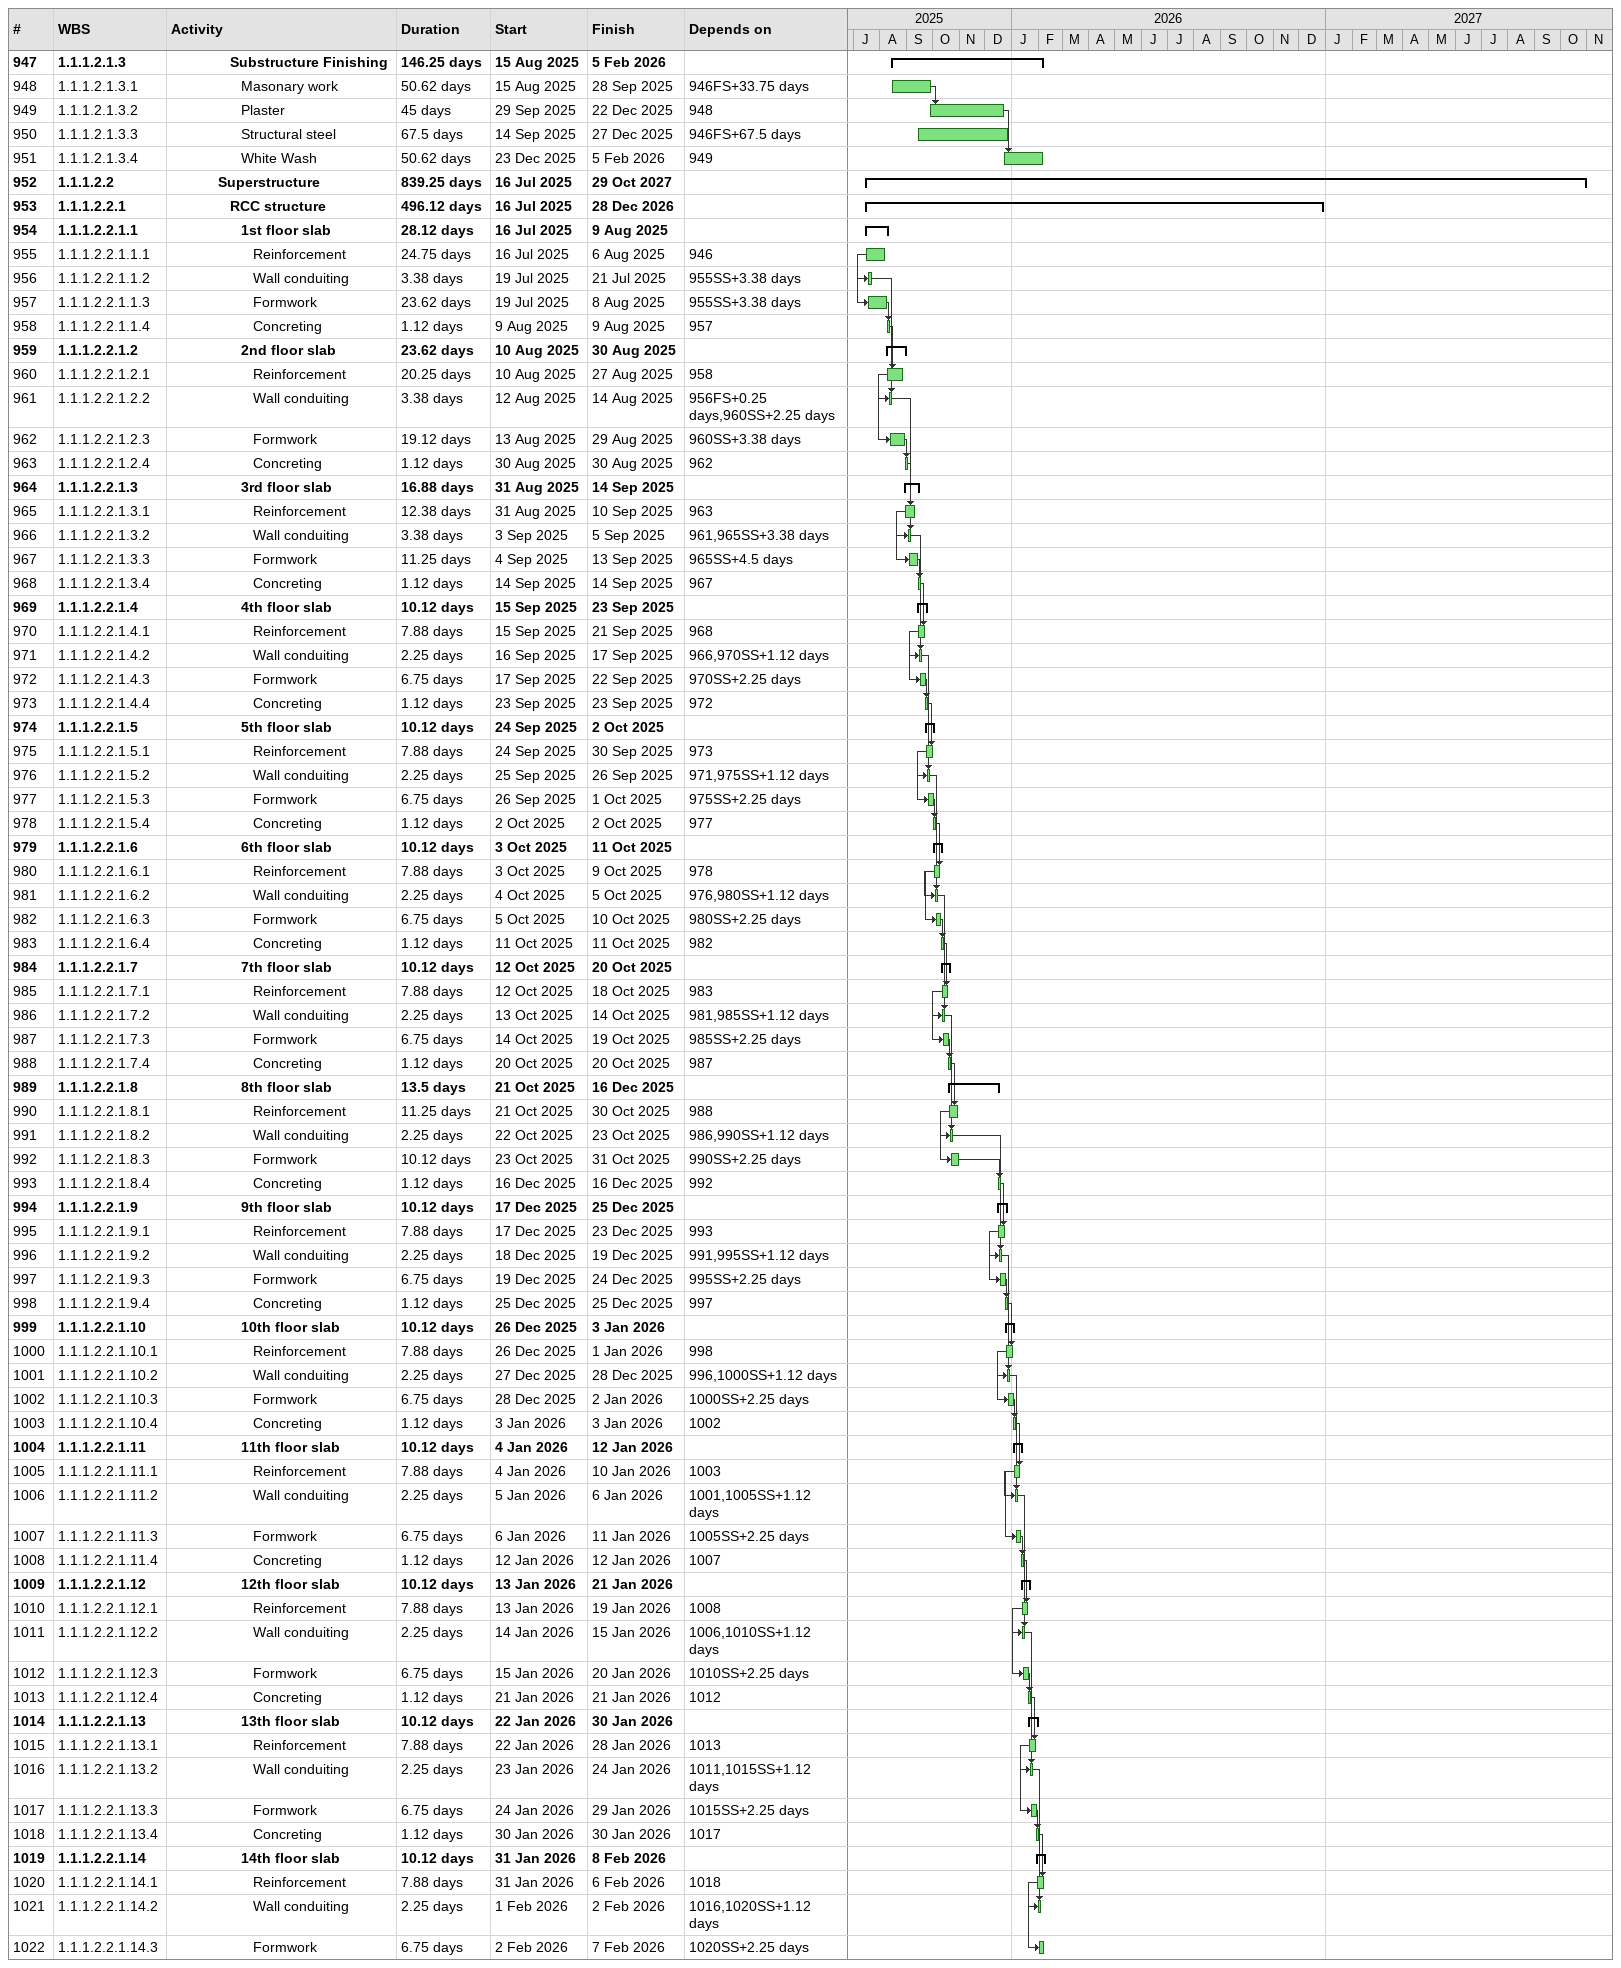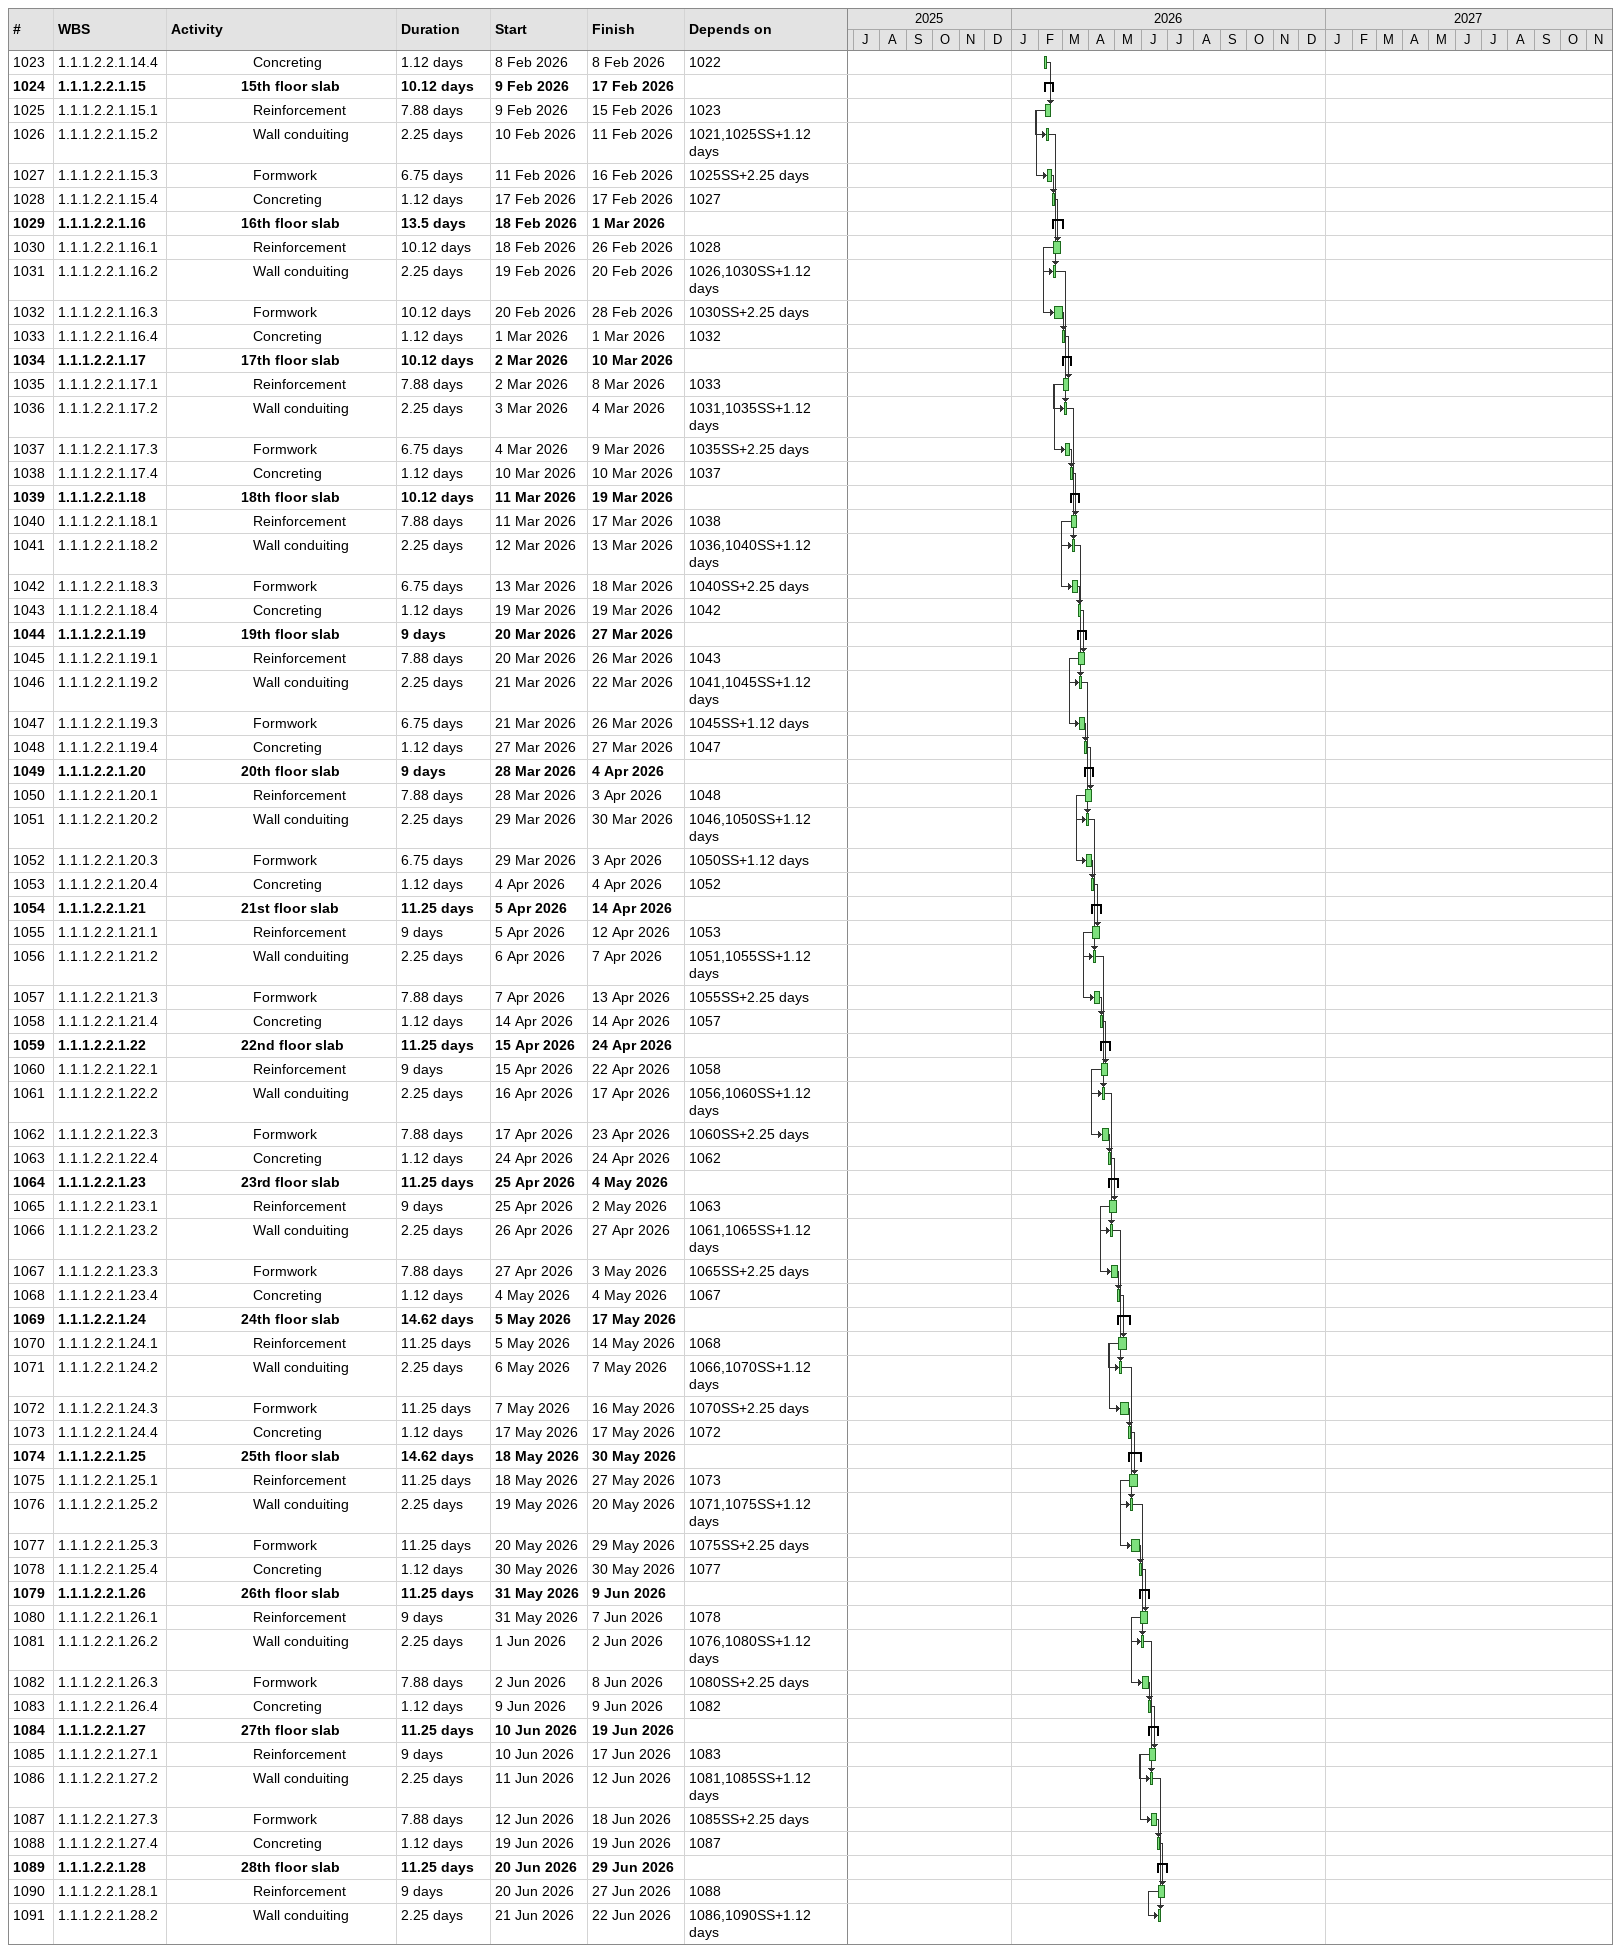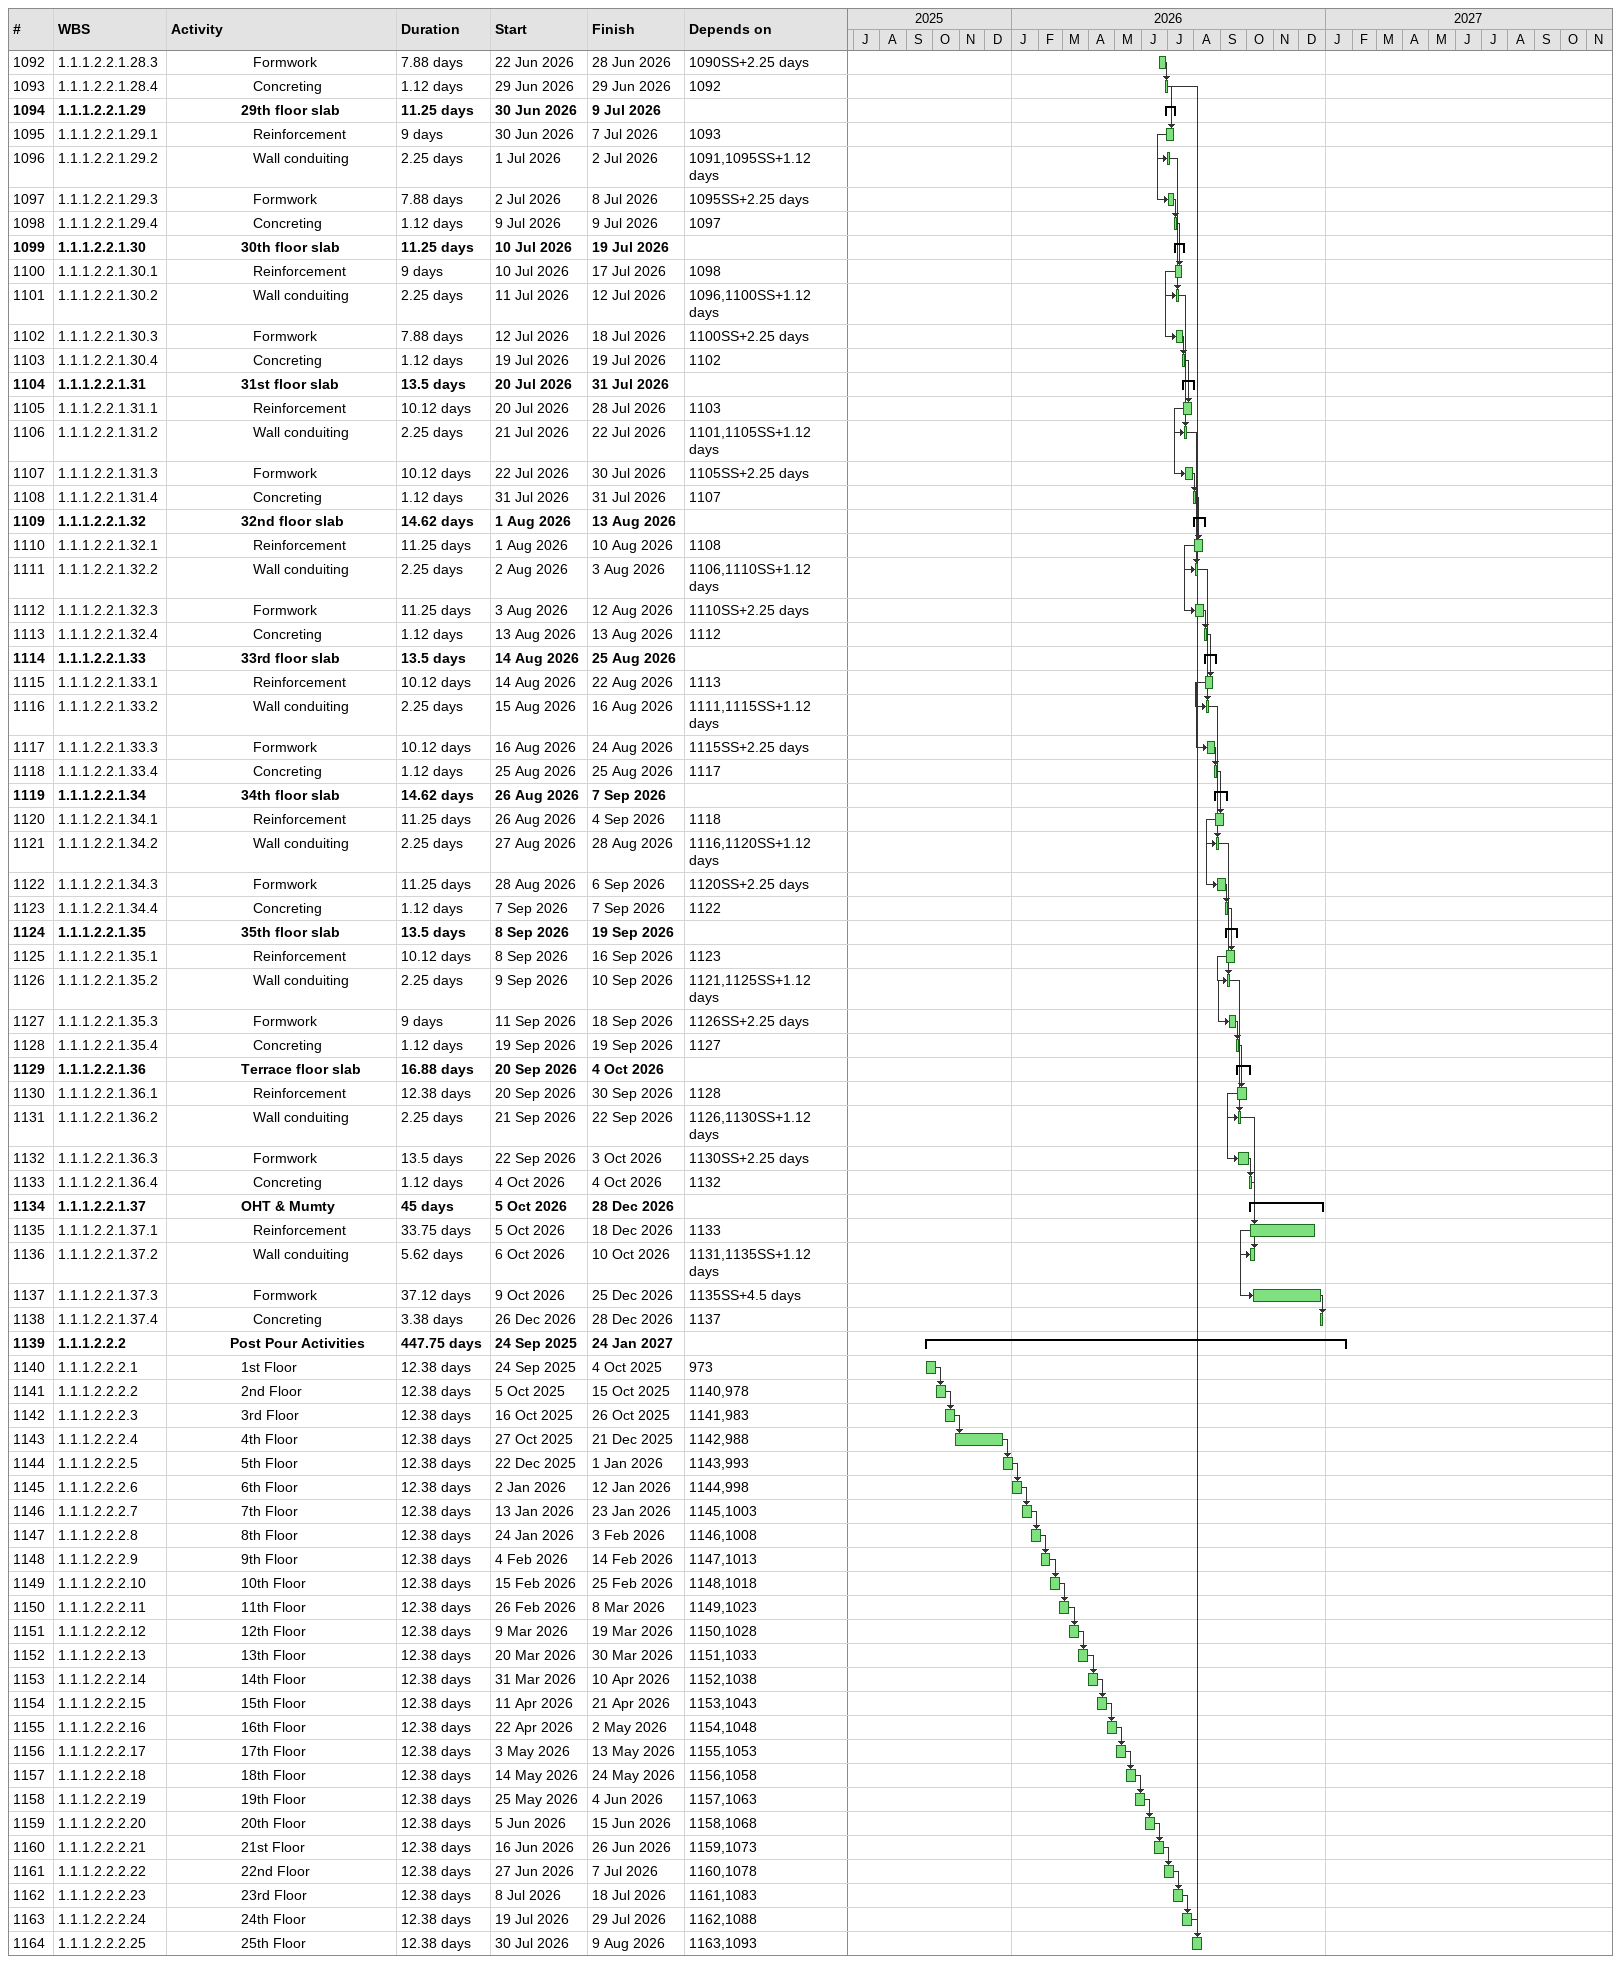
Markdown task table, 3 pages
| ID | WBS | Task | Duration | Start | Finish | Predecessors |
|---|---|---|---|---|---|---|
| 947 | 1.1.1.2.1.3 | **Substructure Finishing** | 146.25d | 2025-08-15 | 2026-02-05 |  |
| 948 | 1.1.1.2.1.3.1 | Masonary work | 50.62d | 2025-08-15 | 2025-09-28 | 946FS+33.75d |
| 949 | 1.1.1.2.1.3.2 | Plaster | 45d | 2025-09-29 | 2025-12-22 | 948 |
| 950 | 1.1.1.2.1.3.3 | Structural steel | 67.5d | 2025-09-14 | 2025-12-27 | 946FS+67.5d |
| 951 | 1.1.1.2.1.3.4 | White Wash | 50.62d | 2025-12-23 | 2026-02-05 | 949 |
| 952 | 1.1.1.2.2 | **Superstructure** | 839.25d | 2025-07-16 | 2027-10-29 |  |
| 953 | 1.1.1.2.2.1 | **RCC structure** | 496.12d | 2025-07-16 | 2026-12-28 |  |
| 954 | 1.1.1.2.2.1.1 | **1st floor slab** | 28.12d | 2025-07-16 | 2025-08-09 |  |
| 955 | 1.1.1.2.2.1.1.1 | Reinforcement | 24.75d | 2025-07-16 | 2025-08-06 | 946 |
| 956 | 1.1.1.2.2.1.1.2 | Wall conduiting | 3.38d | 2025-07-19 | 2025-07-21 | 955SS+3.38d |
| 957 | 1.1.1.2.2.1.1.3 | Formwork | 23.62d | 2025-07-19 | 2025-08-08 | 955SS+3.38d |
| 958 | 1.1.1.2.2.1.1.4 | Concreting | 1.12d | 2025-08-09 | 2025-08-09 | 957 |
| 959 | 1.1.1.2.2.1.2 | **2nd floor slab** | 23.62d | 2025-08-10 | 2025-08-30 |  |
| 960 | 1.1.1.2.2.1.2.1 | Reinforcement | 20.25d | 2025-08-10 | 2025-08-27 | 958 |
| 961 | 1.1.1.2.2.1.2.2 | Wall conduiting | 3.38d | 2025-08-12 | 2025-08-14 | 956FS+0.25d, 960SS+2.25d |
| 962 | 1.1.1.2.2.1.2.3 | Formwork | 19.12d | 2025-08-13 | 2025-08-29 | 960SS+3.38d |
| 963 | 1.1.1.2.2.1.2.4 | Concreting | 1.12d | 2025-08-30 | 2025-08-30 | 962 |
| 964 | 1.1.1.2.2.1.3 | **3rd floor slab** | 16.88d | 2025-08-31 | 2025-09-14 |  |
| 965 | 1.1.1.2.2.1.3.1 | Reinforcement | 12.38d | 2025-08-31 | 2025-09-10 | 963 |
| 966 | 1.1.1.2.2.1.3.2 | Wall conduiting | 3.38d | 2025-09-03 | 2025-09-05 | 961, 965SS+3.38d |
| 967 | 1.1.1.2.2.1.3.3 | Formwork | 11.25d | 2025-09-04 | 2025-09-13 | 965SS+4.5d |
| 968 | 1.1.1.2.2.1.3.4 | Concreting | 1.12d | 2025-09-14 | 2025-09-14 | 967 |
| 969 | 1.1.1.2.2.1.4 | **4th floor slab** | 10.12d | 2025-09-15 | 2025-09-23 |  |
| 970 | 1.1.1.2.2.1.4.1 | Reinforcement | 7.88d | 2025-09-15 | 2025-09-21 | 968 |
| 971 | 1.1.1.2.2.1.4.2 | Wall conduiting | 2.25d | 2025-09-16 | 2025-09-17 | 966, 970SS+1.12d |
| 972 | 1.1.1.2.2.1.4.3 | Formwork | 6.75d | 2025-09-17 | 2025-09-22 | 970SS+2.25d |
| 973 | 1.1.1.2.2.1.4.4 | Concreting | 1.12d | 2025-09-23 | 2025-09-23 | 972 |
| 974 | 1.1.1.2.2.1.5 | **5th floor slab** | 10.12d | 2025-09-24 | 2025-10-02 |  |
| 975 | 1.1.1.2.2.1.5.1 | Reinforcement | 7.88d | 2025-09-24 | 2025-09-30 | 973 |
| 976 | 1.1.1.2.2.1.5.2 | Wall conduiting | 2.25d | 2025-09-25 | 2025-09-26 | 971, 975SS+1.12d |
| 977 | 1.1.1.2.2.1.5.3 | Formwork | 6.75d | 2025-09-26 | 2025-10-01 | 975SS+2.25d |
| 978 | 1.1.1.2.2.1.5.4 | Concreting | 1.12d | 2025-10-02 | 2025-10-02 | 977 |
| 979 | 1.1.1.2.2.1.6 | **6th floor slab** | 10.12d | 2025-10-03 | 2025-10-11 |  |
| 980 | 1.1.1.2.2.1.6.1 | Reinforcement | 7.88d | 2025-10-03 | 2025-10-09 | 978 |
| 981 | 1.1.1.2.2.1.6.2 | Wall conduiting | 2.25d | 2025-10-04 | 2025-10-05 | 976, 980SS+1.12d |
| 982 | 1.1.1.2.2.1.6.3 | Formwork | 6.75d | 2025-10-05 | 2025-10-10 | 980SS+2.25d |
| 983 | 1.1.1.2.2.1.6.4 | Concreting | 1.12d | 2025-10-11 | 2025-10-11 | 982 |
| 984 | 1.1.1.2.2.1.7 | **7th floor slab** | 10.12d | 2025-10-12 | 2025-10-20 |  |
| 985 | 1.1.1.2.2.1.7.1 | Reinforcement | 7.88d | 2025-10-12 | 2025-10-18 | 983 |
| 986 | 1.1.1.2.2.1.7.2 | Wall conduiting | 2.25d | 2025-10-13 | 2025-10-14 | 981, 985SS+1.12d |
| 987 | 1.1.1.2.2.1.7.3 | Formwork | 6.75d | 2025-10-14 | 2025-10-19 | 985SS+2.25d |
| 988 | 1.1.1.2.2.1.7.4 | Concreting | 1.12d | 2025-10-20 | 2025-10-20 | 987 |
| 989 | 1.1.1.2.2.1.8 | **8th floor slab** | 13.5d | 2025-10-21 | 2025-12-16 |  |
| 990 | 1.1.1.2.2.1.8.1 | Reinforcement | 11.25d | 2025-10-21 | 2025-10-30 | 988 |
| 991 | 1.1.1.2.2.1.8.2 | Wall conduiting | 2.25d | 2025-10-22 | 2025-10-23 | 986, 990SS+1.12d |
| 992 | 1.1.1.2.2.1.8.3 | Formwork | 10.12d | 2025-10-23 | 2025-10-31 | 990SS+2.25d |
| 993 | 1.1.1.2.2.1.8.4 | Concreting | 1.12d | 2025-12-16 | 2025-12-16 | 992 |
| 994 | 1.1.1.2.2.1.9 | **9th floor slab** | 10.12d | 2025-12-17 | 2025-12-25 |  |
| 995 | 1.1.1.2.2.1.9.1 | Reinforcement | 7.88d | 2025-12-17 | 2025-12-23 | 993 |
| 996 | 1.1.1.2.2.1.9.2 | Wall conduiting | 2.25d | 2025-12-18 | 2025-12-19 | 991, 995SS+1.12d |
| 997 | 1.1.1.2.2.1.9.3 | Formwork | 6.75d | 2025-12-19 | 2025-12-24 | 995SS+2.25d |
| 998 | 1.1.1.2.2.1.9.4 | Concreting | 1.12d | 2025-12-25 | 2025-12-25 | 997 |
| 999 | 1.1.1.2.2.1.10 | **10th floor slab** | 10.12d | 2025-12-26 | 2026-01-03 |  |
| 1000 | 1.1.1.2.2.1.10.1 | Reinforcement | 7.88d | 2025-12-26 | 2026-01-01 | 998 |
| 1001 | 1.1.1.2.2.1.10.2 | Wall conduiting | 2.25d | 2025-12-27 | 2025-12-28 | 996, 1000SS+1.12d |
| 1002 | 1.1.1.2.2.1.10.3 | Formwork | 6.75d | 2025-12-28 | 2026-01-02 | 1000SS+2.25d |
| 1003 | 1.1.1.2.2.1.10.4 | Concreting | 1.12d | 2026-01-03 | 2026-01-03 | 1002 |
| 1004 | 1.1.1.2.2.1.11 | **11th floor slab** | 10.12d | 2026-01-04 | 2026-01-12 |  |
| 1005 | 1.1.1.2.2.1.11.1 | Reinforcement | 7.88d | 2026-01-04 | 2026-01-10 | 1003 |
| 1006 | 1.1.1.2.2.1.11.2 | Wall conduiting | 2.25d | 2026-01-05 | 2026-01-06 | 1001, 1005SS+1.12d |
| 1007 | 1.1.1.2.2.1.11.3 | Formwork | 6.75d | 2026-01-06 | 2026-01-11 | 1005SS+2.25d |
| 1008 | 1.1.1.2.2.1.11.4 | Concreting | 1.12d | 2026-01-12 | 2026-01-12 | 1007 |
| 1009 | 1.1.1.2.2.1.12 | **12th floor slab** | 10.12d | 2026-01-13 | 2026-01-21 |  |
| 1010 | 1.1.1.2.2.1.12.1 | Reinforcement | 7.88d | 2026-01-13 | 2026-01-19 | 1008 |
| 1011 | 1.1.1.2.2.1.12.2 | Wall conduiting | 2.25d | 2026-01-14 | 2026-01-15 | 1006, 1010SS+1.12d |
| 1012 | 1.1.1.2.2.1.12.3 | Formwork | 6.75d | 2026-01-15 | 2026-01-20 | 1010SS+2.25d |
| 1013 | 1.1.1.2.2.1.12.4 | Concreting | 1.12d | 2026-01-21 | 2026-01-21 | 1012 |
| 1014 | 1.1.1.2.2.1.13 | **13th floor slab** | 10.12d | 2026-01-22 | 2026-01-30 |  |
| 1015 | 1.1.1.2.2.1.13.1 | Reinforcement | 7.88d | 2026-01-22 | 2026-01-28 | 1013 |
| 1016 | 1.1.1.2.2.1.13.2 | Wall conduiting | 2.25d | 2026-01-23 | 2026-01-24 | 1011, 1015SS+1.12d |
| 1017 | 1.1.1.2.2.1.13.3 | Formwork | 6.75d | 2026-01-24 | 2026-01-29 | 1015SS+2.25d |
| 1018 | 1.1.1.2.2.1.13.4 | Concreting | 1.12d | 2026-01-30 | 2026-01-30 | 1017 |
| 1019 | 1.1.1.2.2.1.14 | **14th floor slab** | 10.12d | 2026-01-31 | 2026-02-08 |  |
| 1020 | 1.1.1.2.2.1.14.1 | Reinforcement | 7.88d | 2026-01-31 | 2026-02-06 | 1018 |
| 1021 | 1.1.1.2.2.1.14.2 | Wall conduiting | 2.25d | 2026-02-01 | 2026-02-02 | 1016, 1020SS+1.12d |
| 1022 | 1.1.1.2.2.1.14.3 | Formwork | 6.75d | 2026-02-02 | 2026-02-07 | 1020SS+2.25d |
| 1023 | 1.1.1.2.2.1.14.4 | Concreting | 1.12d | 2026-02-08 | 2026-02-08 | 1022 |
| 1024 | 1.1.1.2.2.1.15 | **15th floor slab** | 10.12d | 2026-02-09 | 2026-02-17 |  |
| 1025 | 1.1.1.2.2.1.15.1 | Reinforcement | 7.88d | 2026-02-09 | 2026-02-15 | 1023 |
| 1026 | 1.1.1.2.2.1.15.2 | Wall conduiting | 2.25d | 2026-02-10 | 2026-02-11 | 1021, 1025SS+1.12d |
| 1027 | 1.1.1.2.2.1.15.3 | Formwork | 6.75d | 2026-02-11 | 2026-02-16 | 1025SS+2.25d |
| 1028 | 1.1.1.2.2.1.15.4 | Concreting | 1.12d | 2026-02-17 | 2026-02-17 | 1027 |
| 1029 | 1.1.1.2.2.1.16 | **16th floor slab** | 13.5d | 2026-02-18 | 2026-03-01 |  |
| 1030 | 1.1.1.2.2.1.16.1 | Reinforcement | 10.12d | 2026-02-18 | 2026-02-26 | 1028 |
| 1031 | 1.1.1.2.2.1.16.2 | Wall conduiting | 2.25d | 2026-02-19 | 2026-02-20 | 1026, 1030SS+1.12d |
| 1032 | 1.1.1.2.2.1.16.3 | Formwork | 10.12d | 2026-02-20 | 2026-02-28 | 1030SS+2.25d |
| 1033 | 1.1.1.2.2.1.16.4 | Concreting | 1.12d | 2026-03-01 | 2026-03-01 | 1032 |
| 1034 | 1.1.1.2.2.1.17 | **17th floor slab** | 10.12d | 2026-03-02 | 2026-03-10 |  |
| 1035 | 1.1.1.2.2.1.17.1 | Reinforcement | 7.88d | 2026-03-02 | 2026-03-08 | 1033 |
| 1036 | 1.1.1.2.2.1.17.2 | Wall conduiting | 2.25d | 2026-03-03 | 2026-03-04 | 1031, 1035SS+1.12d |
| 1037 | 1.1.1.2.2.1.17.3 | Formwork | 6.75d | 2026-03-04 | 2026-03-09 | 1035SS+2.25d |
| 1038 | 1.1.1.2.2.1.17.4 | Concreting | 1.12d | 2026-03-10 | 2026-03-10 | 1037 |
| 1039 | 1.1.1.2.2.1.18 | **18th floor slab** | 10.12d | 2026-03-11 | 2026-03-19 |  |
| 1040 | 1.1.1.2.2.1.18.1 | Reinforcement | 7.88d | 2026-03-11 | 2026-03-17 | 1038 |
| 1041 | 1.1.1.2.2.1.18.2 | Wall conduiting | 2.25d | 2026-03-12 | 2026-03-13 | 1036, 1040SS+1.12d |
| 1042 | 1.1.1.2.2.1.18.3 | Formwork | 6.75d | 2026-03-13 | 2026-03-18 | 1040SS+2.25d |
| 1043 | 1.1.1.2.2.1.18.4 | Concreting | 1.12d | 2026-03-19 | 2026-03-19 | 1042 |
| 1044 | 1.1.1.2.2.1.19 | **19th floor slab** | 9d | 2026-03-20 | 2026-03-27 |  |
| 1045 | 1.1.1.2.2.1.19.1 | Reinforcement | 7.88d | 2026-03-20 | 2026-03-26 | 1043 |
| 1046 | 1.1.1.2.2.1.19.2 | Wall conduiting | 2.25d | 2026-03-21 | 2026-03-22 | 1041, 1045SS+1.12d |
| 1047 | 1.1.1.2.2.1.19.3 | Formwork | 6.75d | 2026-03-21 | 2026-03-26 | 1045SS+1.12d |
| 1048 | 1.1.1.2.2.1.19.4 | Concreting | 1.12d | 2026-03-27 | 2026-03-27 | 1047 |
| 1049 | 1.1.1.2.2.1.20 | **20th floor slab** | 9d | 2026-03-28 | 2026-04-04 |  |
| 1050 | 1.1.1.2.2.1.20.1 | Reinforcement | 7.88d | 2026-03-28 | 2026-04-03 | 1048 |
| 1051 | 1.1.1.2.2.1.20.2 | Wall conduiting | 2.25d | 2026-03-29 | 2026-03-30 | 1046, 1050SS+1.12d |
| 1052 | 1.1.1.2.2.1.20.3 | Formwork | 6.75d | 2026-03-29 | 2026-04-03 | 1050SS+1.12d |
| 1053 | 1.1.1.2.2.1.20.4 | Concreting | 1.12d | 2026-04-04 | 2026-04-04 | 1052 |
| 1054 | 1.1.1.2.2.1.21 | **21st floor slab** | 11.25d | 2026-04-05 | 2026-04-14 |  |
| 1055 | 1.1.1.2.2.1.21.1 | Reinforcement | 9d | 2026-04-05 | 2026-04-12 | 1053 |
| 1056 | 1.1.1.2.2.1.21.2 | Wall conduiting | 2.25d | 2026-04-06 | 2026-04-07 | 1051, 1055SS+1.12d |
| 1057 | 1.1.1.2.2.1.21.3 | Formwork | 7.88d | 2026-04-07 | 2026-04-13 | 1055SS+2.25d |
| 1058 | 1.1.1.2.2.1.21.4 | Concreting | 1.12d | 2026-04-14 | 2026-04-14 | 1057 |
| 1059 | 1.1.1.2.2.1.22 | **22nd floor slab** | 11.25d | 2026-04-15 | 2026-04-24 |  |
| 1060 | 1.1.1.2.2.1.22.1 | Reinforcement | 9d | 2026-04-15 | 2026-04-22 | 1058 |
| 1061 | 1.1.1.2.2.1.22.2 | Wall conduiting | 2.25d | 2026-04-16 | 2026-04-17 | 1056, 1060SS+1.12d |
| 1062 | 1.1.1.2.2.1.22.3 | Formwork | 7.88d | 2026-04-17 | 2026-04-23 | 1060SS+2.25d |
| 1063 | 1.1.1.2.2.1.22.4 | Concreting | 1.12d | 2026-04-24 | 2026-04-24 | 1062 |
| 1064 | 1.1.1.2.2.1.23 | **23rd floor slab** | 11.25d | 2026-04-25 | 2026-05-04 |  |
| 1065 | 1.1.1.2.2.1.23.1 | Reinforcement | 9d | 2026-04-25 | 2026-05-02 | 1063 |
| 1066 | 1.1.1.2.2.1.23.2 | Wall conduiting | 2.25d | 2026-04-26 | 2026-04-27 | 1061, 1065SS+1.12d |
| 1067 | 1.1.1.2.2.1.23.3 | Formwork | 7.88d | 2026-04-27 | 2026-05-03 | 1065SS+2.25d |
| 1068 | 1.1.1.2.2.1.23.4 | Concreting | 1.12d | 2026-05-04 | 2026-05-04 | 1067 |
| 1069 | 1.1.1.2.2.1.24 | **24th floor slab** | 14.62d | 2026-05-05 | 2026-05-17 |  |
| 1070 | 1.1.1.2.2.1.24.1 | Reinforcement | 11.25d | 2026-05-05 | 2026-05-14 | 1068 |
| 1071 | 1.1.1.2.2.1.24.2 | Wall conduiting | 2.25d | 2026-05-06 | 2026-05-07 | 1066, 1070SS+1.12d |
| 1072 | 1.1.1.2.2.1.24.3 | Formwork | 11.25d | 2026-05-07 | 2026-05-16 | 1070SS+2.25d |
| 1073 | 1.1.1.2.2.1.24.4 | Concreting | 1.12d | 2026-05-17 | 2026-05-17 | 1072 |
| 1074 | 1.1.1.2.2.1.25 | **25th floor slab** | 14.62d | 2026-05-18 | 2026-05-30 |  |
| 1075 | 1.1.1.2.2.1.25.1 | Reinforcement | 11.25d | 2026-05-18 | 2026-05-27 | 1073 |
| 1076 | 1.1.1.2.2.1.25.2 | Wall conduiting | 2.25d | 2026-05-19 | 2026-05-20 | 1071, 1075SS+1.12d |
| 1077 | 1.1.1.2.2.1.25.3 | Formwork | 11.25d | 2026-05-20 | 2026-05-29 | 1075SS+2.25d |
| 1078 | 1.1.1.2.2.1.25.4 | Concreting | 1.12d | 2026-05-30 | 2026-05-30 | 1077 |
| 1079 | 1.1.1.2.2.1.26 | **26th floor slab** | 11.25d | 2026-05-31 | 2026-06-09 |  |
| 1080 | 1.1.1.2.2.1.26.1 | Reinforcement | 9d | 2026-05-31 | 2026-06-07 | 1078 |
| 1081 | 1.1.1.2.2.1.26.2 | Wall conduiting | 2.25d | 2026-06-01 | 2026-06-02 | 1076, 1080SS+1.12d |
| 1082 | 1.1.1.2.2.1.26.3 | Formwork | 7.88d | 2026-06-02 | 2026-06-08 | 1080SS+2.25d |
| 1083 | 1.1.1.2.2.1.26.4 | Concreting | 1.12d | 2026-06-09 | 2026-06-09 | 1082 |
| 1084 | 1.1.1.2.2.1.27 | **27th floor slab** | 11.25d | 2026-06-10 | 2026-06-19 |  |
| 1085 | 1.1.1.2.2.1.27.1 | Reinforcement | 9d | 2026-06-10 | 2026-06-17 | 1083 |
| 1086 | 1.1.1.2.2.1.27.2 | Wall conduiting | 2.25d | 2026-06-11 | 2026-06-12 | 1081, 1085SS+1.12d |
| 1087 | 1.1.1.2.2.1.27.3 | Formwork | 7.88d | 2026-06-12 | 2026-06-18 | 1085SS+2.25d |
| 1088 | 1.1.1.2.2.1.27.4 | Concreting | 1.12d | 2026-06-19 | 2026-06-19 | 1087 |
| 1089 | 1.1.1.2.2.1.28 | **28th floor slab** | 11.25d | 2026-06-20 | 2026-06-29 |  |
| 1090 | 1.1.1.2.2.1.28.1 | Reinforcement | 9d | 2026-06-20 | 2026-06-27 | 1088 |
| 1091 | 1.1.1.2.2.1.28.2 | Wall conduiting | 2.25d | 2026-06-21 | 2026-06-22 | 1086, 1090SS+1.12d |
| 1092 | 1.1.1.2.2.1.28.3 | Formwork | 7.88d | 2026-06-22 | 2026-06-28 | 1090SS+2.25d |
| 1093 | 1.1.1.2.2.1.28.4 | Concreting | 1.12d | 2026-06-29 | 2026-06-29 | 1092 |
| 1094 | 1.1.1.2.2.1.29 | **29th floor slab** | 11.25d | 2026-06-30 | 2026-07-09 |  |
| 1095 | 1.1.1.2.2.1.29.1 | Reinforcement | 9d | 2026-06-30 | 2026-07-07 | 1093 |
| 1096 | 1.1.1.2.2.1.29.2 | Wall conduiting | 2.25d | 2026-07-01 | 2026-07-02 | 1091, 1095SS+1.12d |
| 1097 | 1.1.1.2.2.1.29.3 | Formwork | 7.88d | 2026-07-02 | 2026-07-08 | 1095SS+2.25d |
| 1098 | 1.1.1.2.2.1.29.4 | Concreting | 1.12d | 2026-07-09 | 2026-07-09 | 1097 |
| 1099 | 1.1.1.2.2.1.30 | **30th floor slab** | 11.25d | 2026-07-10 | 2026-07-19 |  |
| 1100 | 1.1.1.2.2.1.30.1 | Reinforcement | 9d | 2026-07-10 | 2026-07-17 | 1098 |
| 1101 | 1.1.1.2.2.1.30.2 | Wall conduiting | 2.25d | 2026-07-11 | 2026-07-12 | 1096, 1100SS+1.12d |
| 1102 | 1.1.1.2.2.1.30.3 | Formwork | 7.88d | 2026-07-12 | 2026-07-18 | 1100SS+2.25d |
| 1103 | 1.1.1.2.2.1.30.4 | Concreting | 1.12d | 2026-07-19 | 2026-07-19 | 1102 |
| 1104 | 1.1.1.2.2.1.31 | **31st floor slab** | 13.5d | 2026-07-20 | 2026-07-31 |  |
| 1105 | 1.1.1.2.2.1.31.1 | Reinforcement | 10.12d | 2026-07-20 | 2026-07-28 | 1103 |
| 1106 | 1.1.1.2.2.1.31.2 | Wall conduiting | 2.25d | 2026-07-21 | 2026-07-22 | 1101, 1105SS+1.12d |
| 1107 | 1.1.1.2.2.1.31.3 | Formwork | 10.12d | 2026-07-22 | 2026-07-30 | 1105SS+2.25d |
| 1108 | 1.1.1.2.2.1.31.4 | Concreting | 1.12d | 2026-07-31 | 2026-07-31 | 1107 |
| 1109 | 1.1.1.2.2.1.32 | **32nd floor slab** | 14.62d | 2026-08-01 | 2026-08-13 |  |
| 1110 | 1.1.1.2.2.1.32.1 | Reinforcement | 11.25d | 2026-08-01 | 2026-08-10 | 1108 |
| 1111 | 1.1.1.2.2.1.32.2 | Wall conduiting | 2.25d | 2026-08-02 | 2026-08-03 | 1106, 1110SS+1.12d |
| 1112 | 1.1.1.2.2.1.32.3 | Formwork | 11.25d | 2026-08-03 | 2026-08-12 | 1110SS+2.25d |
| 1113 | 1.1.1.2.2.1.32.4 | Concreting | 1.12d | 2026-08-13 | 2026-08-13 | 1112 |
| 1114 | 1.1.1.2.2.1.33 | **33rd floor slab** | 13.5d | 2026-08-14 | 2026-08-25 |  |
| 1115 | 1.1.1.2.2.1.33.1 | Reinforcement | 10.12d | 2026-08-14 | 2026-08-22 | 1113 |
| 1116 | 1.1.1.2.2.1.33.2 | Wall conduiting | 2.25d | 2026-08-15 | 2026-08-16 | 1111, 1115SS+1.12d |
| 1117 | 1.1.1.2.2.1.33.3 | Formwork | 10.12d | 2026-08-16 | 2026-08-24 | 1115SS+2.25d |
| 1118 | 1.1.1.2.2.1.33.4 | Concreting | 1.12d | 2026-08-25 | 2026-08-25 | 1117 |
| 1119 | 1.1.1.2.2.1.34 | **34th floor slab** | 14.62d | 2026-08-26 | 2026-09-07 |  |
| 1120 | 1.1.1.2.2.1.34.1 | Reinforcement | 11.25d | 2026-08-26 | 2026-09-04 | 1118 |
| 1121 | 1.1.1.2.2.1.34.2 | Wall conduiting | 2.25d | 2026-08-27 | 2026-08-28 | 1116, 1120SS+1.12d |
| 1122 | 1.1.1.2.2.1.34.3 | Formwork | 11.25d | 2026-08-28 | 2026-09-06 | 1120SS+2.25d |
| 1123 | 1.1.1.2.2.1.34.4 | Concreting | 1.12d | 2026-09-07 | 2026-09-07 | 1122 |
| 1124 | 1.1.1.2.2.1.35 | **35th floor slab** | 13.5d | 2026-09-08 | 2026-09-19 |  |
| 1125 | 1.1.1.2.2.1.35.1 | Reinforcement | 10.12d | 2026-09-08 | 2026-09-16 | 1123 |
| 1126 | 1.1.1.2.2.1.35.2 | Wall conduiting | 2.25d | 2026-09-09 | 2026-09-10 | 1121, 1125SS+1.12d |
| 1127 | 1.1.1.2.2.1.35.3 | Formwork | 9d | 2026-09-11 | 2026-09-18 | 1126SS+2.25d |
| 1128 | 1.1.1.2.2.1.35.4 | Concreting | 1.12d | 2026-09-19 | 2026-09-19 | 1127 |
| 1129 | 1.1.1.2.2.1.36 | **Terrace floor slab** | 16.88d | 2026-09-20 | 2026-10-04 |  |
| 1130 | 1.1.1.2.2.1.36.1 | Reinforcement | 12.38d | 2026-09-20 | 2026-09-30 | 1128 |
| 1131 | 1.1.1.2.2.1.36.2 | Wall conduiting | 2.25d | 2026-09-21 | 2026-09-22 | 1126, 1130SS+1.12d |
| 1132 | 1.1.1.2.2.1.36.3 | Formwork | 13.5d | 2026-09-22 | 2026-10-03 | 1130SS+2.25d |
| 1133 | 1.1.1.2.2.1.36.4 | Concreting | 1.12d | 2026-10-04 | 2026-10-04 | 1132 |
| 1134 | 1.1.1.2.2.1.37 | **OHT & Mumty** | 45d | 2026-10-05 | 2026-12-28 |  |
| 1135 | 1.1.1.2.2.1.37.1 | Reinforcement | 33.75d | 2026-10-05 | 2026-12-18 | 1133 |
| 1136 | 1.1.1.2.2.1.37.2 | Wall conduiting | 5.62d | 2026-10-06 | 2026-10-10 | 1131, 1135SS+1.12d |
| 1137 | 1.1.1.2.2.1.37.3 | Formwork | 37.12d | 2026-10-09 | 2026-12-25 | 1135SS+4.5d |
| 1138 | 1.1.1.2.2.1.37.4 | Concreting | 3.38d | 2026-12-26 | 2026-12-28 | 1137 |
| 1139 | 1.1.1.2.2.2 | **Post Pour Activities** | 447.75d | 2025-09-24 | 2027-01-24 |  |
| 1140 | 1.1.1.2.2.2.1 | 1st Floor | 12.38d | 2025-09-24 | 2025-10-04 | 973 |
| 1141 | 1.1.1.2.2.2.2 | 2nd Floor | 12.38d | 2025-10-05 | 2025-10-15 | 1140, 978 |
| 1142 | 1.1.1.2.2.2.3 | 3rd Floor | 12.38d | 2025-10-16 | 2025-10-26 | 1141, 983 |
| 1143 | 1.1.1.2.2.2.4 | 4th Floor | 12.38d | 2025-10-27 | 2025-12-21 | 1142, 988 |
| 1144 | 1.1.1.2.2.2.5 | 5th Floor | 12.38d | 2025-12-22 | 2026-01-01 | 1143, 993 |
| 1145 | 1.1.1.2.2.2.6 | 6th Floor | 12.38d | 2026-01-02 | 2026-01-12 | 1144, 998 |
| 1146 | 1.1.1.2.2.2.7 | 7th Floor | 12.38d | 2026-01-13 | 2026-01-23 | 1145, 1003 |
| 1147 | 1.1.1.2.2.2.8 | 8th Floor | 12.38d | 2026-01-24 | 2026-02-03 | 1146, 1008 |
| 1148 | 1.1.1.2.2.2.9 | 9th Floor | 12.38d | 2026-02-04 | 2026-02-14 | 1147, 1013 |
| 1149 | 1.1.1.2.2.2.10 | 10th Floor | 12.38d | 2026-02-15 | 2026-02-25 | 1148, 1018 |
| 1150 | 1.1.1.2.2.2.11 | 11th Floor | 12.38d | 2026-02-26 | 2026-03-08 | 1149, 1023 |
| 1151 | 1.1.1.2.2.2.12 | 12th Floor | 12.38d | 2026-03-09 | 2026-03-19 | 1150, 1028 |
| 1152 | 1.1.1.2.2.2.13 | 13th Floor | 12.38d | 2026-03-20 | 2026-03-30 | 1151, 1033 |
| 1153 | 1.1.1.2.2.2.14 | 14th Floor | 12.38d | 2026-03-31 | 2026-04-10 | 1152, 1038 |
| 1154 | 1.1.1.2.2.2.15 | 15th Floor | 12.38d | 2026-04-11 | 2026-04-21 | 1153, 1043 |
| 1155 | 1.1.1.2.2.2.16 | 16th Floor | 12.38d | 2026-04-22 | 2026-05-02 | 1154, 1048 |
| 1156 | 1.1.1.2.2.2.17 | 17th Floor | 12.38d | 2026-05-03 | 2026-05-13 | 1155, 1053 |
| 1157 | 1.1.1.2.2.2.18 | 18th Floor | 12.38d | 2026-05-14 | 2026-05-24 | 1156, 1058 |
| 1158 | 1.1.1.2.2.2.19 | 19th Floor | 12.38d | 2026-05-25 | 2026-06-04 | 1157, 1063 |
| 1159 | 1.1.1.2.2.2.20 | 20th Floor | 12.38d | 2026-06-05 | 2026-06-15 | 1158, 1068 |
| 1160 | 1.1.1.2.2.2.21 | 21st Floor | 12.38d | 2026-06-16 | 2026-06-26 | 1159, 1073 |
| 1161 | 1.1.1.2.2.2.22 | 22nd Floor | 12.38d | 2026-06-27 | 2026-07-07 | 1160, 1078 |
| 1162 | 1.1.1.2.2.2.23 | 23rd Floor | 12.38d | 2026-07-08 | 2026-07-18 | 1161, 1083 |
| 1163 | 1.1.1.2.2.2.24 | 24th Floor | 12.38d | 2026-07-19 | 2026-07-29 | 1162, 1088 |
| 1164 | 1.1.1.2.2.2.25 | 25th Floor | 12.38d | 2026-07-30 | 2026-08-09 | 1163, 1093 |
